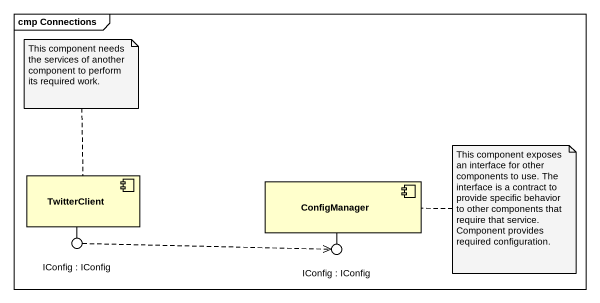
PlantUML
@startuml
mainframe cmp Connections
component TwitterClient
component ConfigManager
() "IConfig : IConfig" as IConfig
() "IConfig : IConfig" as IConfig_2
TwitterClient -- IConfig
ConfigManager -- IConfig_2
IConfig .right.> IConfig_2
note top of TwitterClient : This component needs the services of another component to perform its required work.
note right of ConfigManager
  This component exposes an interface for other components to use. The interface is a contract to provide specific behavior to other components that require that service.
  Component provides required configuration.
end note
@enduml
